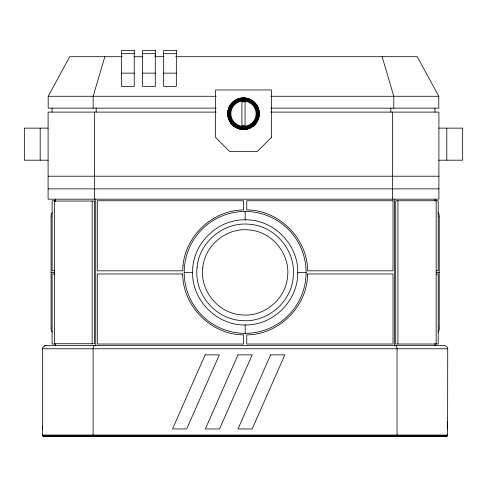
<?xml version="1.0" encoding="UTF-8"?>
<svg xmlns="http://www.w3.org/2000/svg" width="487" height="487" viewBox="0 0 487 487"><rect width="100%" height="100%" fill="white"/><g stroke="black" fill="none" stroke-linecap="round" stroke-linejoin="round"><path stroke-width="0.73" d="M192.596 272.391C191.957 244.297 217.062 219.187 245.156 219.826C273.25 219.187 298.361 244.297 297.721 272.391C298.361 300.485 273.25 325.59 245.156 324.951C217.062 325.59 191.957 300.485 192.596 272.391L184.208 272.391M42.448 428.968L42.613 425.942M447.62 435.548L447.717 348.777A3.36 3.105 -90 0 0 447.389 347.615L445.708 345.934A4.103 3.786 -90 0 0 444.552 345.606L45.614 345.606A4.103 3.786 -90 0 0 44.457 345.934L42.777 347.615A3.36 3.105 -90 0 0 42.448 348.777L42.448 435.049L43.538 436.535L446.135 436.632L447.62 435.548L42.552 435.548M104.827 56.699L93.175 96.274L93.175 108.144M216.161 108.144L48.189 108.144L48.189 96.274L69.708 56.699L122.298 56.699M396.4 436.632L397.057 435.049L397.057 348.777A3.36 1.284 -90 0 0 396.923 347.615L396.229 345.934A4.103 1.571 -90 0 0 395.748 345.606M121.586 53.667L134.248 53.667M142.63 53.667L155.292 53.667M163.669 53.667L176.337 53.667M134.223 56.699L142.813 56.699M154.969 56.699L164.089 56.699M175.685 56.699L417.256 56.699L438.775 96.274L438.775 108.144L270.809 108.144M121.586 73.141L134.248 73.141M142.63 73.141L155.292 73.141M163.669 73.141L176.337 73.141M48.189 96.274L216.155 96.274M270.809 96.274L438.775 96.274M216.161 112.107L48.097 112.107L48.097 199.177L438.903 199.177L438.903 112.107L270.821 112.107M48.097 128.136L24.35 128.136L24.35 160.193L48.097 160.193M438.903 128.136L462.65 128.136L462.65 160.193L438.903 160.193M48.097 176.221L438.903 176.221M48.097 188.883L438.903 188.883M55.658 200.76L52.109 200.76L52.109 270.809L54.647 270.809M436.303 270.809L438.203 270.809L438.203 200.76L395.718 200.76L395.718 344.023L438.203 344.023L438.203 273.974L436.303 273.974M51.086 272.391L54.191 272.391M297.721 272.391L306.104 272.391A60.948 60.948 0 0 1 214.682 325.176A60.948 60.948 0 0 1 214.682 219.607A60.948 60.948 0 0 1 306.104 272.391M436.121 272.391L439.225 272.391M54.647 273.974L52.109 273.974L52.109 344.023L55.658 344.023M42.448 348.777L447.717 348.777M42.448 435.049L447.717 435.049M42.947 436.139L447.224 436.139M43.538 436.535L446.628 436.535M93.766 436.632L93.108 435.049L93.108 348.777A3.36 1.284 -90 0 1 93.242 347.615L93.942 345.934A4.103 1.571 -90 0 1 94.417 345.606M382.137 56.699L393.782 96.274L393.782 108.144M447.316 421.401L447.717 428.968M446.816 128.136L446.816 160.193M439.225 216.873L439.225 327.909M436.151 200.76L436.151 344.023M435.037 199.177L435.037 200.693M435.037 343.335L435.037 345.606M434.946 108.144L434.946 112.107M397.952 200.76L397.952 344.023M394.598 199.177L394.598 345.606M392.479 112.107L392.479 199.177M390.842 108.144L390.842 112.107M245.156 211.443L245.156 219.826M245.156 324.951L245.156 333.339M155.292 53.533L155.292 56.699M96.158 108.144L96.158 112.107M95.714 199.177L95.714 345.606M94.521 112.107L94.521 199.177M92.153 201.046L92.153 343.737M55.281 199.177L55.281 201.448M55.281 343.335L55.281 345.606M52.054 108.144L52.054 112.107M51.086 216.873L51.086 327.909M40.184 128.136L40.184 160.193M439.085 328.061A4.194 4.194 0 0 1 438.002 332.11M438.002 212.673A4.194 4.194 0 0 1 439.085 216.721M52.316 332.11A4.194 4.194 0 0 1 51.226 328.061M51.226 216.721A4.194 4.194 0 0 1 52.316 212.673M44.457 345.934A4.103 3.786 90 0 1 45.614 345.606M182.966 265.853L182.704 270.809L97.297 270.809L97.297 200.76L243.573 200.76L243.573 209.94C213.081 210.025 185.614 235.525 182.966 265.853M197.119 267.345C193.838 292.955 214.371 318.315 240.109 320.428C265.719 323.709 291.08 303.176 293.192 277.438C296.473 251.828 275.94 226.467 250.202 224.355C224.592 221.074 199.232 241.607 197.119 267.345M202.756 267.935C199.859 290.538 217.987 312.922 240.7 314.791C263.303 317.688 285.686 299.56 287.555 276.847C290.453 254.244 272.324 231.861 249.612 229.992C227.009 227.094 204.625 245.223 202.756 267.935M307.607 273.974C307.601 306.213 278.978 334.837 246.739 334.843L246.739 344.023L393.015 344.023L393.015 273.974L307.607 273.974M205.137 354.859L172.501 428.968L186.685 428.968L219.314 354.859L205.137 354.859M237.991 354.859L205.356 428.968L219.54 428.968L252.175 354.859L237.991 354.859M270.626 354.859L237.991 428.968L252.175 428.968L284.81 354.859L270.626 354.859M271.387 137.456L257.44 151.402L229.56 151.402L215.613 137.456L215.613 89.943L271.387 89.943L271.387 137.456M134.248 50.368L121.586 50.368L121.586 86.382L134.248 86.382L134.248 50.368M155.292 50.368L142.63 50.368L142.63 86.382L155.292 86.382L155.292 50.368M176.337 50.368L163.669 50.368L163.669 86.382L176.337 86.382L176.337 50.368M245.077 101.826L241.917 101.826L241.917 125.573L245.077 125.573L245.077 101.826M393.015 200.76L246.739 200.76L246.739 209.94C278.978 209.946 307.601 238.569 307.607 270.809L393.015 270.809L393.015 200.76M94.393 201.046L54.361 201.046L54.361 343.737L94.393 343.737L94.393 201.046M182.704 273.974L97.297 273.974L97.297 344.023L243.573 344.023L243.573 334.843C211.334 334.837 182.71 306.213 182.704 273.974M235.586 127.411A15.834 15.834 0 0 0 259.334 113.702A15.834 15.834 0 0 0 235.586 99.987A15.834 15.834 0 0 0 235.586 127.411M236.079 123.911A12.625 12.625 0 0 0 256.052 115.017A12.625 12.625 0 0 0 238.368 102.167A12.625 12.625 0 0 0 236.079 123.911M234.247 126.437A15.742 15.742 0 0 0 259.157 115.346A15.742 15.742 0 0 0 237.096 99.318A15.742 15.742 0 0 0 234.247 126.437M234.326 126.328A15.614 15.614 0 0 0 259.029 115.334A15.614 15.614 0 0 0 237.151 99.439A15.614 15.614 0 0 0 234.326 126.328M234.424 126.188A15.438 15.438 0 0 0 258.853 115.316A15.438 15.438 0 0 0 237.218 99.598A15.438 15.438 0 0 0 234.424 126.188M234.551 126.017A15.225 15.225 0 0 0 258.646 115.291A15.225 15.225 0 0 0 237.309 99.792A15.225 15.225 0 0 0 234.551 126.017M236.012 126.669A14.975 14.975 0 0 0 258.475 113.702A14.975 14.975 0 0 0 236.012 100.73A14.975 14.975 0 0 0 236.012 126.669M234.862 125.591A14.695 14.695 0 0 0 258.116 115.236A14.695 14.695 0 0 0 237.522 100.273A14.695 14.695 0 0 0 234.862 125.591M236.305 126.163A14.391 14.391 0 0 0 257.891 113.702A14.391 14.391 0 0 0 236.305 101.235A14.391 14.391 0 0 0 236.305 126.163M236.469 125.877A14.062 14.062 0 0 0 257.562 113.702A14.062 14.062 0 0 0 236.469 101.521A14.062 14.062 0 0 0 236.469 125.877M235.44 124.794A13.715 13.715 0 0 0 257.136 115.133A13.715 13.715 0 0 0 237.924 101.174A13.715 13.715 0 0 0 235.44 124.794M236.865 125.196A13.271 13.271 0 0 0 256.771 113.702A13.271 13.271 0 0 0 236.865 102.203A13.271 13.271 0 0 0 236.865 125.196"/></g></svg>
